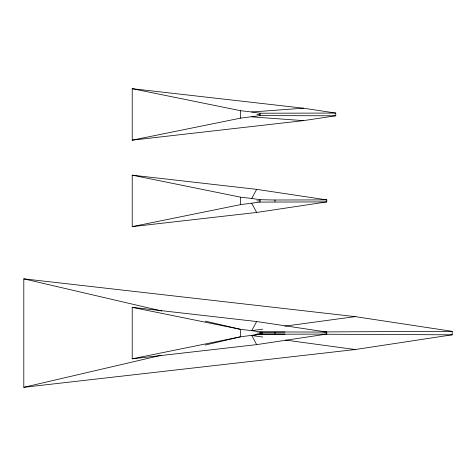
<?xml version="1.0" encoding="UTF-8"?>
<svg xmlns="http://www.w3.org/2000/svg" width="476" height="476" viewBox="0 0 476 476"><rect width="100%" height="100%" fill="white"/><g stroke="black" fill="none" stroke-linecap="round" stroke-linejoin="round"><path stroke-width="0.71" d="M132.221 175.162L240.642 197.195L251.739 198.462L256.665 189.353L326.774 199.89L326.774 201.907L256.665 212.451L132.221 226.635L132.221 175.162L256.665 189.353M256.665 321.526L251.739 330.636L240.642 329.374L132.221 307.341L132.221 358.815L256.665 344.624L326.774 334.087L326.774 332.07L256.665 321.526L132.221 307.341M23.8 387.309L355.179 349.533L452.2 334.818L452.2 331.338L355.179 316.623L23.8 278.841L23.8 387.309L161.132 355.31M205.227 345.035L240.642 336.782L260.033 334.271L326.774 334.087M132.221 140.158L240.642 118.125L260.033 115.614L335.747 115.781L335.747 113.062L303.45 108.207L132.221 88.691L132.221 140.158L303.45 120.636L335.747 115.781M132.221 226.635L240.642 204.603L260.033 202.092L326.774 201.907M132.221 358.815L240.642 336.782L240.642 329.374L205.227 321.122M256.665 344.624L251.739 335.515L261.984 333.962L285.017 334.069M262.74 329.148L251.733 330.636L261.984 332.194L285.017 332.087M284.749 326.161L355.179 316.623M132.221 88.691L240.642 110.718L251.733 111.985L303.45 108.207M322.912 331.921L452.2 331.338M251.733 111.985L260.033 113.228L335.747 113.062M251.739 198.462L260.033 199.706L274.979 200.009L326.774 199.89M260.033 334.271L260.033 331.885L326.774 332.07M256.909 114.424L260.033 114.424M256.909 200.902L260.033 200.902M256.909 333.075L261.984 333.075M324.4 334.241L452.2 334.818M251.733 116.864L303.45 120.636M251.733 335.515L262.74 337.008M285.481 340.09L355.179 349.533M23.8 278.841L161.858 311.012M251.739 203.341L256.665 212.451M274.979 200.009L274.979 201.788M274.979 332.188L274.979 333.968M261.984 332.194L261.984 333.962M260.033 113.228L260.033 115.614M260.033 199.706L260.033 202.092M240.642 110.718L240.642 118.125M240.642 197.195L240.642 204.603"/></g></svg>
